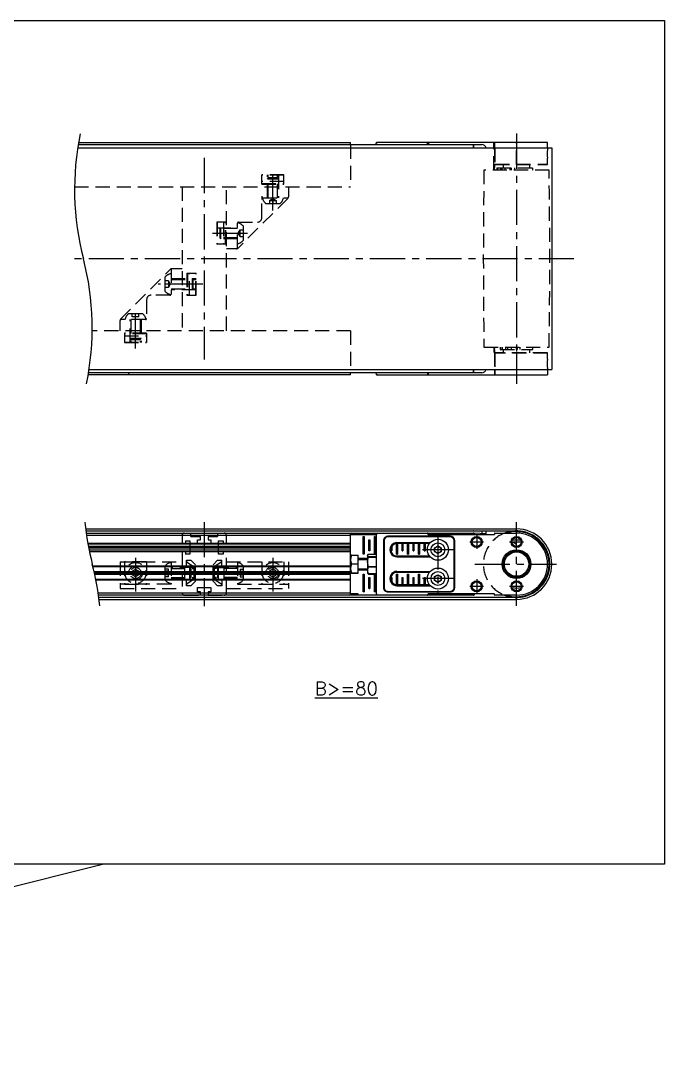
# Model space of a CAD drawing. Extents: x 0 to 1840, y -8 to 908.
# Drawn here: x 1549.6 to 1840.2, y 442.4 to 908.3 of the extents above; entities that cross this region are included whole.
import ezdxf

# ---------------------------------------------------------------- set-up
doc = ezdxf.new("R2010")
doc.units = 0
doc.header["$LTSCALE"] = 0.5
doc.linetypes.add('CENTER', pattern=[50.8, 31.75, -6.35, 6.35, -6.35])
doc.linetypes.add('DASHED', pattern=[19.05, 12.7, -6.35])
for name, color, linetype in [('MSM_CENTER', 1, 'CENTER'), ('MSM_CONTINUOUS', 7, 'CONTINUOUS'), ('MSM_DASHED', 4, 'DASHED'), ('MSM_NARROW', 5, 'CONTINUOUS'), ('MSM_PART_NUMBER', 7, 'CONTINUOUS')]:
    doc.layers.add(name, color=color, linetype=linetype)
doc.styles.get("Standard").update_dxf_attribs({"font": 'txt.shx', "height": 3, "bigfont": 'bigfont.shx'})

msp = doc.modelspace()

# ---------------------------------------------------------------- linework, layer by layer
at = {"layer": 'MSM_CENTER'}
for p, q in [((1773.44, 857.3), (1773.44, 744.3)), ((1632.44, 846.3), (1632.44, 755.3)), ((1663.44, 822.55), (1663.44, 839.6)), ((1636.14, 812.3), (1653.19, 812.3)), ((1799.34, 800.8), (1573.87, 800.8)), ((1631.75, 789.3), (1611.69, 789.3)), ((1601.44, 760.3), (1601.44, 779.05)), ((1632.44, 681.88), (1632.44, 643.88)), ((1773.44, 643.98), (1773.44, 681.78)), ((1737.94, 676.38), (1737.94, 649.38)), ((1755.44, 676.03), (1755.44, 669.73)), ((1752.29, 672.88), (1758.59, 672.88)), ((1770.29, 672.88), (1776.59, 672.88)), ((1744.94, 669.38), (1730.94, 669.38)), ((1601.44, 665.75), (1601.44, 650.47)), ((1663.44, 665.75), (1663.44, 650.47)), ((1754.54, 662.88), (1791.44, 662.88)), ((1593.64, 658.88), (1608.89, 658.88)), ((1612.03, 658.88), (1651.05, 658.88)), ((1671.24, 658.88), (1655.99, 658.88)), ((1744.94, 656.38), (1730.94, 656.38)), ((1752.29, 652.88), (1758.59, 652.88)), ((1755.44, 656.03), (1755.44, 649.73)), ((1770.29, 652.88), (1776.59, 652.88))]:
    msp.add_line(p, q, dxfattribs=at)
at = {"layer": 'MSM_CONTINUOUS'}
for p, q in [((1575.71, 853.3), (1698.44, 853.3)), ((1698.44, 852.3), (1698.44, 853.3)), ((1710.11, 852.3), (1710.1, 852.99)), ((1710.34, 852.99), (1710.1, 852.98)), ((1733.24, 853.3), (1710.2, 853.3)), ((1787.44, 853.3), (1733.24, 853.3)), ((1733.24, 852.3), (1733.24, 853.3)), ((1733.44, 852.3), (1733.44, 853.3)), ((1733.64, 853.3), (1733.64, 852.3)), ((1763.24, 850.8), (1763.24, 853.3)), ((1763.44, 850.8), (1763.44, 853.3)), ((1763.64, 850.8), (1763.64, 853.3)), ((1787.44, 850.8), (1787.44, 853.3)), ((1575.31, 850.8), (1789.34, 850.8)), ((1575.55, 852.3), (1757.79, 852.3)), ((1754.02, 850.8), (1754.02, 852.3)), ((1754.13, 850.8), (1754.13, 852.3)), ((1789.34, 850.8), (1789.34, 750.8)), ((1580.44, 750.8), (1789.34, 750.8)), ((1754.02, 749.3), (1754.02, 750.8)), ((1754.13, 749.3), (1754.13, 750.8)), ((1763.44, 750.8), (1763.44, 748.3)), ((1763.64, 750.8), (1763.64, 748.3)), ((1787.44, 750.8), (1787.44, 748.3)), ((1698.44, 748.3), (1580.03, 748.3)), ((1757.79, 749.3), (1580.2, 749.3)), ((1598.44, 748.3), (1598.44, 749.3)), ((1698.44, 748.3), (1698.44, 749.3)), ((1710.11, 749.3), (1710.1, 748.61)), ((1710.1, 748.61), (1710.34, 748.61)), ((1710.2, 748.3), (1787.44, 748.3)), ((1733.24, 749.3), (1733.24, 748.3)), ((1733.44, 748.3), (1733.44, 749.3)), ((1733.64, 748.3), (1733.64, 749.3)), ((1578.87, 678.78), (1773.44, 678.78)), ((1578.99, 677.88), (1773.44, 677.88)), ((1579.12, 676.88), (1710.34, 676.88)), ((1698.44, 675.88), (1579.27, 675.88)), ((1698.44, 648.88), (1698.44, 676.88)), ((1698.45, 676.29), (1698.44, 676.3)), ((1698.45, 676.29), (1710.1, 676.29)), ((1698.94, 676.8), (1698.95, 676.79)), ((1698.95, 676.79), (1698.95, 676.29)), ((1698.95, 676.79), (1700.93, 676.79)), ((1700.93, 676.79), (1700.95, 676.81)), ((1700.93, 676.29), (1700.93, 676.79)), ((1701.43, 676.3), (1701.93, 676.31)), ((1701.43, 676.29), (1701.43, 676.3)), ((1701.43, 676.29), (1701.43, 676.29)), ((1701.43, 676.29), (1701.43, 676.29)), ((1701.93, 676.31), (1701.93, 676.29)), ((1710.1, 676.23), (1710.1, 649.54)), ((1710.2, 649.54), (1710.2, 676.23)), ((1710.48, 676.88), (1754.02, 676.88)), ((1733.44, 676.48), (1733.44, 676.68)), ((1733.64, 676.28), (1763.44, 676.28)), ((1753.86, 676.81), (1753.94, 676.88)), ((1753.86, 676.28), (1753.86, 676.81)), ((1754.36, 676.31), (1753.86, 676.31)), ((1759.73, 676.59), (1754.08, 676.88)), ((1759.78, 677.58), (1754.13, 677.88)), ((1754.44, 676.38), (1754.36, 676.31)), ((1754.44, 676.38), (1754.36, 676.31)), ((1754.36, 676.31), (1754.36, 676.28)), ((1754.44, 676.38), (1754.44, 676.28)), ((1757.79, 677.69), (1757.73, 676.69)), ((1759.73, 676.59), (1759.78, 677.58)), ((1763.33, 676.31), (1763.38, 676.28)), ((1763.44, 676.68), (1763.44, 676.28)), ((1763.64, 676.88), (1773.44, 676.88)), ((1579.84, 672.38), (1698.44, 672.38)), ((1579.89, 672.08), (1698.44, 672.08)), ((1698.44, 670.9), (1580.11, 670.9)), ((1704.24, 675.38), (1704.64, 675.38)), ((1704.24, 667.38), (1704.24, 675.38)), ((1704.44, 675.38), (1704.44, 667.38)), ((1704.64, 675.38), (1704.64, 667.38)), ((1706.74, 668.88), (1706.74, 673.88)), ((1706.74, 673.88), (1707.14, 673.88)), ((1706.94, 673.88), (1706.94, 668.88)), ((1707.14, 673.88), (1707.14, 668.88)), ((1709.24, 667.38), (1709.24, 675.38)), ((1709.24, 675.38), (1709.64, 675.38)), ((1709.24, 675.38), (1709.44, 675.38)), ((1709.64, 675.38), (1709.44, 675.38)), ((1709.44, 675.38), (1709.44, 667.39)), ((1709.64, 675.38), (1709.44, 675.38)), ((1709.64, 675.38), (1709.64, 667.38)), ((1713.37, 673.45), (1713.37, 652.31)), ((1713.37, 673.45), (1713.44, 673.39)), ((1713.44, 673.39), (1713.64, 673.39)), ((1713.44, 673.39), (1713.44, 652.38)), ((1713.64, 673.39), (1713.64, 652.38)), ((1715.37, 675.45), (1715.44, 675.39)), ((1743.51, 675.45), (1715.37, 675.45)), ((1743.44, 675.39), (1715.44, 675.39)), ((1715.44, 675.39), (1715.44, 675.19)), ((1743.44, 675.19), (1715.44, 675.19)), ((1717.14, 670.9), (1717.14, 668.88)), ((1719.24, 667.38), (1719.24, 672.13)), ((1719.44, 672.61), (1719.44, 672.14)), ((1719.44, 672.61), (1734.45, 672.61)), ((1719.44, 672.41), (1734.28, 672.41)), ((1734.07, 672.14), (1719.44, 672.14)), ((1719.44, 672.14), (1719.44, 667.39)), ((1719.64, 672.14), (1719.64, 667.38)), ((1721.74, 668.88), (1721.74, 672.14)), ((1721.94, 672.14), (1721.94, 668.89)), ((1722.14, 672.14), (1722.14, 668.88)), ((1724.24, 667.38), (1724.24, 672.14)), ((1724.44, 672.14), (1724.44, 667.39)), ((1724.64, 672.14), (1724.64, 667.38)), ((1726.74, 668.88), (1726.74, 672.14)), ((1726.94, 672.14), (1726.94, 668.89)), ((1727.14, 672.14), (1727.14, 668.88)), ((1729.24, 667.38), (1729.24, 672.14)), ((1729.44, 672.14), (1729.44, 667.39)), ((1729.64, 672.14), (1729.64, 667.38)), ((1731.74, 668.88), (1731.74, 672.14)), ((1731.94, 672.14), (1731.94, 668.89)), ((1732.14, 672.14), (1732.14, 668.88)), ((1736.46, 670.29), (1737.99, 671.12)), ((1737.99, 671.12), (1739.46, 670.21)), ((1743.51, 675.45), (1743.44, 675.39)), ((1743.44, 675.39), (1743.44, 675.19)), ((1745.24, 652.38), (1745.24, 673.39)), ((1745.24, 673.39), (1745.44, 673.39)), ((1745.51, 673.45), (1745.44, 673.39)), ((1745.44, 652.38), (1745.44, 673.39)), ((1745.51, 652.31), (1745.51, 673.45)), ((1772.48, 671.14), (1772.51, 671.04)), ((1772.81, 674.85), (1773.44, 674.85)), ((1773.76, 670.84), (1773.36, 671.6)), ((1773.44, 674.85), (1774.06, 674.85)), ((1698.44, 670.38), (1580.21, 670.38)), ((1580.31, 669.86), (1698.44, 669.86)), ((1698.44, 668.68), (1580.55, 668.68)), ((1698.44, 668.38), (1580.62, 668.38)), ((1698.5, 666.88), (1698.44, 666.78)), ((1698.85, 666.9), (1698.5, 666.88)), ((1698.5, 666.88), (1698.84, 666.87)), ((1698.85, 666.9), (1701.94, 666.9)), ((1701.94, 658.87), (1701.94, 666.9)), ((1704.64, 667.38), (1704.24, 667.38)), ((1706.46, 667.35), (1706.19, 666.88)), ((1706.19, 666.73), (1706.54, 667.35)), ((1706.19, 666.88), (1706.19, 658.88)), ((1706.54, 666.11), (1706.19, 666.73)), ((1706.46, 667.35), (1710.1, 667.35)), ((1707.14, 668.88), (1706.74, 668.88)), ((1709.24, 667.38), (1709.44, 667.39)), ((1709.64, 667.38), (1709.24, 667.38)), ((1709.44, 667.39), (1709.64, 667.38)), ((1716.74, 668.88), (1716.74, 669.92)), ((1716.74, 668.88), (1716.94, 668.89)), ((1717.14, 668.88), (1716.74, 668.88)), ((1716.94, 670.54), (1716.94, 668.89)), ((1716.94, 668.89), (1717.14, 668.88)), ((1719.24, 667.38), (1719.44, 667.39)), ((1719.64, 667.38), (1719.24, 667.38)), ((1719.44, 667.39), (1719.64, 667.38)), ((1719.44, 666.63), (1719.44, 666.16)), ((1719.44, 666.63), (1734.07, 666.63)), ((1719.44, 666.36), (1734.28, 666.36)), ((1721.74, 668.88), (1721.94, 668.89)), ((1722.14, 668.88), (1721.74, 668.88)), ((1721.94, 668.89), (1722.14, 668.88)), ((1724.24, 667.38), (1724.44, 667.39)), ((1724.64, 667.38), (1724.24, 667.38)), ((1724.44, 667.39), (1724.64, 667.38)), ((1726.74, 668.88), (1726.94, 668.89)), ((1727.14, 668.88), (1726.74, 668.88)), ((1726.94, 668.89), (1727.14, 668.88)), ((1729.24, 667.38), (1729.44, 667.39)), ((1729.64, 667.38), (1729.24, 667.38)), ((1729.44, 667.39), (1729.64, 667.38)), ((1731.74, 668.88), (1731.94, 668.89)), ((1732.14, 668.88), (1731.74, 668.88)), ((1731.94, 668.89), (1732.14, 668.88)), ((1736.42, 668.56), (1736.46, 670.29)), ((1737.89, 667.65), (1736.42, 668.56)), ((1739.42, 668.48), (1737.89, 667.65)), ((1739.46, 670.21), (1739.42, 668.48)), ((1582.09, 662.18), (1698.44, 662.18)), ((1582.17, 661.88), (1698.44, 661.88)), ((1701.94, 662.91), (1698.85, 662.91)), ((1706.19, 665.38), (1701.94, 665.38)), ((1705.7, 665.38), (1706.19, 665.66)), ((1706.19, 663.86), (1706.54, 666.06)), ((1706.54, 661.65), (1706.19, 663.86)), ((1706.19, 660.01), (1706.54, 661.59)), ((1706.54, 666.11), (1706.54, 666.06)), ((1710.1, 666.11), (1706.54, 666.11)), ((1706.54, 666.06), (1710.1, 666.06)), ((1710.1, 661.65), (1706.54, 661.65)), ((1706.54, 661.65), (1706.54, 661.59)), ((1706.54, 661.59), (1710.1, 661.59)), ((1719.44, 666.16), (1734.45, 666.16)), ((1698.44, 659.4), (1582.76, 659.4)), ((1698.44, 658.88), (1582.88, 658.88)), ((1582.99, 658.36), (1698.44, 658.36)), ((1698.44, 658.98), (1698.5, 658.88)), ((1698.5, 658.88), (1698.85, 658.9)), ((1698.85, 658.87), (1698.5, 658.88)), ((1698.85, 658.9), (1701.94, 658.9)), ((1698.85, 658.87), (1701.94, 658.87)), ((1701.94, 660.38), (1706.19, 660.38)), ((1704.24, 650.38), (1704.24, 658.38)), ((1704.24, 658.38), (1704.44, 658.38)), ((1704.24, 658.38), (1704.64, 658.38)), ((1704.44, 658.38), (1704.64, 658.38)), ((1704.44, 658.38), (1704.44, 650.39)), ((1704.64, 658.38), (1704.64, 650.38)), ((1706.19, 660.1), (1705.7, 660.38)), ((1706.54, 658.43), (1706.19, 660.01)), ((1706.19, 658.88), (1706.54, 658.41)), ((1710.1, 658.43), (1706.54, 658.43)), ((1706.54, 658.43), (1706.54, 658.41)), ((1706.54, 658.41), (1710.1, 658.41)), ((1706.74, 656.88), (1706.94, 656.88)), ((1706.74, 656.88), (1707.14, 656.88)), ((1706.74, 651.88), (1706.74, 656.88)), ((1706.94, 656.88), (1706.94, 651.89)), ((1706.94, 656.88), (1707.14, 656.88)), ((1707.14, 656.88), (1707.14, 651.88)), ((1709.24, 658.38), (1709.64, 658.38)), ((1709.24, 658.38), (1709.44, 658.38)), ((1709.24, 650.38), (1709.24, 658.38)), ((1709.44, 658.38), (1709.64, 658.38)), ((1709.44, 658.38), (1709.44, 650.39)), ((1709.64, 658.38), (1709.64, 650.38)), ((1716.74, 655.84), (1716.74, 656.88)), ((1716.74, 656.88), (1717.14, 656.88)), ((1716.74, 656.88), (1716.94, 656.88)), ((1716.94, 656.88), (1717.14, 656.88)), ((1716.94, 656.88), (1716.94, 655.23)), ((1717.14, 656.88), (1717.14, 654.87)), ((1719.24, 658.38), (1719.64, 658.38)), ((1719.24, 653.64), (1719.24, 658.38)), ((1719.24, 658.38), (1719.44, 658.38)), ((1719.44, 659.61), (1719.44, 659.14)), ((1719.44, 659.61), (1734.45, 659.61)), ((1719.44, 659.41), (1734.28, 659.41)), ((1734.07, 659.14), (1719.44, 659.14)), ((1719.44, 658.38), (1719.44, 653.63)), ((1719.44, 658.38), (1719.64, 658.38)), ((1719.64, 658.38), (1719.64, 653.63)), ((1721.74, 653.63), (1721.74, 656.88)), ((1721.74, 656.88), (1721.94, 656.88)), ((1721.74, 656.88), (1722.14, 656.88)), ((1721.94, 656.88), (1722.14, 656.88)), ((1721.94, 656.88), (1721.94, 653.63)), ((1722.14, 656.88), (1722.14, 653.63)), ((1724.24, 658.38), (1724.64, 658.38)), ((1724.24, 653.63), (1724.24, 658.38)), ((1724.24, 658.38), (1724.44, 658.38)), ((1724.44, 658.38), (1724.64, 658.38)), ((1724.44, 658.38), (1724.44, 653.63)), ((1724.64, 658.38), (1724.64, 653.63)), ((1726.74, 653.63), (1726.74, 656.88)), ((1726.74, 656.88), (1726.94, 656.88)), ((1726.74, 656.88), (1727.14, 656.88)), ((1726.94, 656.88), (1726.94, 653.63)), ((1726.94, 656.88), (1727.14, 656.88)), ((1727.14, 656.88), (1727.14, 653.63)), ((1729.24, 658.38), (1729.64, 658.38)), ((1729.24, 653.63), (1729.24, 658.38)), ((1729.24, 658.38), (1729.44, 658.38)), ((1729.44, 658.38), (1729.64, 658.38)), ((1729.44, 658.38), (1729.44, 653.63)), ((1729.64, 658.38), (1729.64, 653.63)), ((1731.74, 653.63), (1731.74, 656.88)), ((1731.74, 656.88), (1731.94, 656.88)), ((1731.74, 656.88), (1732.14, 656.88)), ((1731.94, 656.88), (1731.94, 653.63)), ((1731.94, 656.88), (1732.14, 656.88)), ((1732.14, 656.88), (1732.14, 653.63)), ((1736.44, 657.25), (1737.94, 658.12)), ((1736.44, 655.52), (1736.44, 657.25)), ((1737.94, 658.12), (1739.44, 657.25)), ((1739.44, 657.25), (1739.44, 655.52)), ((1698.44, 655.88), (1583.51, 655.88)), ((1698.44, 655.58), (1583.57, 655.58)), ((1713.37, 652.31), (1713.44, 652.38)), ((1713.44, 652.38), (1713.64, 652.38)), ((1719.44, 653.63), (1734.07, 653.63)), ((1719.44, 653.16), (1719.44, 653.63)), ((1719.44, 653.36), (1734.28, 653.36)), ((1719.44, 653.16), (1734.45, 653.16)), ((1737.94, 654.65), (1736.44, 655.52)), ((1739.44, 655.52), (1737.94, 654.65)), ((1745.24, 652.38), (1745.44, 652.38)), ((1745.51, 652.31), (1745.44, 652.38)), ((1584.55, 649.88), (1698.44, 649.88)), ((1753.94, 648.88), (1584.7, 648.88)), ((1773.44, 647.88), (1584.83, 647.88)), ((1698.44, 649.47), (1698.45, 649.48)), ((1698.44, 649.47), (1698.45, 649.48)), ((1701.93, 649.48), (1698.45, 649.48)), ((1698.95, 648.98), (1698.94, 648.97)), ((1698.95, 649.48), (1698.95, 648.98)), ((1700.93, 648.98), (1698.95, 648.98)), ((1700.93, 648.98), (1700.93, 649.48)), ((1700.95, 648.96), (1700.93, 648.98)), ((1701.43, 649.48), (1701.43, 649.48)), ((1701.43, 649.48), (1701.43, 649.48)), ((1701.43, 649.47), (1701.43, 649.48)), ((1701.43, 649.47), (1701.93, 649.46)), ((1701.93, 649.48), (1701.93, 649.46)), ((1704.44, 650.39), (1704.24, 650.38)), ((1704.64, 650.38), (1704.24, 650.38)), ((1704.44, 650.39), (1704.64, 650.38)), ((1706.94, 651.89), (1706.74, 651.88)), ((1707.14, 651.88), (1706.74, 651.88)), ((1706.94, 651.89), (1707.14, 651.88)), ((1709.44, 650.39), (1709.24, 650.38)), ((1709.64, 650.38), (1709.24, 650.38)), ((1709.44, 650.39), (1709.64, 650.38)), ((1709.44, 650.39), (1709.64, 650.38)), ((1710.1, 649.54), (1710.2, 649.54)), ((1715.37, 650.31), (1715.44, 650.38)), ((1715.37, 650.31), (1743.51, 650.31)), ((1715.44, 650.58), (1743.44, 650.58)), ((1715.44, 650.58), (1715.44, 650.38)), ((1715.44, 650.38), (1743.44, 650.38)), ((1733.44, 649.28), (1733.44, 649.08)), ((1763.24, 649.48), (1733.64, 649.48)), ((1743.44, 650.58), (1743.44, 650.38)), ((1743.44, 650.38), (1743.51, 650.31)), ((1753.86, 649.46), (1754.36, 649.46)), ((1753.86, 648.96), (1753.86, 649.46)), ((1753.94, 648.88), (1753.86, 648.96)), ((1754.36, 649.46), (1754.44, 649.38)), ((1754.44, 649.48), (1754.44, 649.38)), ((1763.44, 649.08), (1763.44, 649.28)), ((1773.44, 648.88), (1763.64, 648.88)), ((1772.81, 650.92), (1774.07, 650.92)), ((1584.95, 646.98), (1773.44, 646.98))]:
    msp.add_line(p, q, dxfattribs=at)
for centre, radius in [((1737.94, 669.38), 4.75), ((1737.94, 669.38), 3.13), ((1737.94, 669.38), 1.5), ((1755.44, 672.88), 2.07), ((1773.44, 672.88), 2.07), ((1773.44, 662.88), 6.5), ((1773.44, 662.88), 6), ((1773.44, 662.88), 5.5), ((1737.94, 656.38), 4.75), ((1737.94, 656.38), 3.12), ((1737.94, 656.38), 1.5), ((1755.44, 652.88), 2.07), ((1773.44, 652.88), 2.07)]:
    msp.add_circle(centre, radius, dxfattribs=at)
for centre, radius, start, end in [((1710.6, 853), 0.5, 143.1175, 181.4553), ((1710.74, 852.99), 0.404, 131.0562, 181.1329), ((1757.78, 850.3), 2, 14.4237, 89.9303), ((1757.78, 751.3), 2, 270.0694, 345.5764), ((1710.6, 748.6), 0.5, 178.9862, 216.8852), ((1710.74, 748.6), 0.404, 178.8636, 228.9467), ((1698.94, 676.3), 0.5, 90.0234, 179.9789), ((1698.95, 676.29), 0.5, 90.0223, 179.9765), ((1700.93, 676.29), 0.5, 0.0235, 89.9777), ((1700.92, 676.3), 0.509, 0.0108, 87.0086), ((1701.01, 675.71), 1.1, 32.8282, 93.2378), ((1711.1, 676.23), 1, 138.9892, 179.9859), ((1711.09, 676.23), 0.895, 133.0624, 180.1301), ((1733.24, 676.68), 0.2, 0, 90), ((1733.64, 676.48), 0.2, 180, 270), ((1753.86, 676.31), 0.5, 0.0201, 89.9811), ((1753.94, 676.38), 0.5, 0.0037, 88.9134), ((1754.02, 675.88), 2, 87, 90), ((1754.02, 675.88), 1, 87, 90), ((1763.23, 676.49), 0.205, 280.3588, 359.4522), ((1763.64, 676.68), 0.2, 90, 180), ((1773.44, 662.88), 15, 248.9605, 111.0394), ((1773.44, 662.88), 14.7, 252.2472, 107.7528), ((1773.44, 662.88), 15.9, 270, 90), ((1773.44, 662.88), 14, 270, 90), ((1715.37, 673.45), 2, 89.9964, 180.0036), ((1715.44, 673.39), 2, 90.0001, 179.9996), ((1715.44, 673.39), 1.8, 89.9956, 180.0042), ((1719.44, 669.38), 3.23, 89.9998, 270.0002), ((1719.44, 669.38), 3.03, 90, 270), ((1719.44, 669.38), 2.75, 90, 270), ((1743.44, 673.39), 2, 0.0006, 89.9997), ((1743.44, 673.39), 1.8, 359.9958, 90.0044), ((1743.51, 673.45), 2, 359.9968, 90.0034), ((1771.85, 670.82), 1.7, 27.435, 104.9479), ((1773.44, 662.88), 10.8, 79.4774, 100.5226), ((1771.81, 670.8), 0.75, 27.435, 85.8742), ((1773.44, 604.13), 70.66, 89.362, 90.638), ((1704.25, 664.9), 5.75, 159.7297, 200.2703), ((1704.41, 660.89), 5.91, 160.0003, 199.9997), ((1719.44, 656.38), 3.23, 89.9998, 270.0002), ((1719.44, 656.38), 3.03, 90, 270), ((1719.44, 656.38), 2.75, 90, 270), ((1715.37, 652.31), 2, 179.9964, 270.0036), ((1715.37, 652.31), 2, 179.9964, 270.0036), ((1715.44, 652.38), 2, 180.0004, 269.9999), ((1715.44, 652.38), 1.8, 179.9958, 270.0044), ((1743.44, 652.38), 2, 270.0001, 359.9996), ((1743.44, 652.38), 1.8, 269.9956, 0.0042), ((1743.51, 652.31), 2, 269.9966, 0.0032), ((1743.51, 652.31), 2, 269.9964, 0.0036), ((1773.44, 662.88), 10.8, 259.4774, 280.5226), ((1698.94, 649.47), 0.5, 180.0211, 269.9766), ((1698.95, 649.48), 0.5, 180.0235, 269.9777), ((1700.93, 649.48), 0.5, 270.0223, 359.9765), ((1700.9, 649.5), 0.535, 275.5655, 357.4152), ((1701.08, 649.92), 0.97, 262.3227, 331.6113), ((1711.1, 649.54), 1, 180.0141, 221.0108), ((1711.09, 649.54), 0.895, 179.8732, 226.9343), ((1733.24, 649.08), 0.2, 270, 0), ((1733.64, 649.28), 0.2, 90, 180), ((1753.86, 649.46), 0.5, 270.0189, 359.9799), ((1753.94, 649.38), 0.5, 269.9964, 0.0036), ((1753.94, 649.38), 0.5, 269.9972, 0.0018), ((1763.24, 649.28), 0.2, 0, 90), ((1763.64, 649.08), 0.2, 180, 270), ((1773.44, 721.63), 70.66, 269.362, 270.638)]:
    msp.add_arc(centre, radius, start, end, dxfattribs=at)
at = {"layer": 'MSM_DASHED'}
for p, q in [((1773.44, 843.3), (1773.44, 853.3)), ((1698.44, 852.3), (1698.44, 833.3)), ((1763.24, 840.8), (1763.24, 850.8)), ((1763.44, 850.8), (1763.44, 840.8)), ((1763.64, 850.8), (1763.64, 843.34)), ((1787.44, 850.5), (1787.44, 850.8)), ((1763.93, 843.41), (1763.93, 843.3)), ((1763.93, 843.41), (1787.44, 843.41)), ((1763.93, 843.3), (1787.12, 843.3)), ((1767.44, 843.3), (1767.44, 841.8)), ((1779.44, 841.8), (1779.44, 843.3)), ((1787.44, 843.41), (1787.44, 846.12)), ((1668.44, 838.6), (1658.44, 838.6)), ((1658.44, 834.5), (1658.44, 838.6)), ((1660.94, 828.3), (1660.94, 838.6)), ((1661.37, 828.3), (1661.37, 838.6)), ((1665.51, 828.3), (1665.51, 838.6)), ((1665.94, 838.6), (1665.94, 828.3)), ((1668.44, 834.5), (1668.44, 838.6)), ((1788.14, 840.8), (1758.74, 840.8)), ((1763.43, 842.81), (1763.4, 840.8)), ((1764.56, 841.8), (1780.76, 841.8)), ((1764.56, 841.8), (1764.56, 840.8)), ((1765.02, 840.8), (1765.02, 841.8)), ((1766.27, 840.8), (1766.27, 841.8)), ((1766.89, 840.8), (1766.89, 841.8)), ((1768.13, 841.8), (1768.13, 840.8)), ((1770.53, 840.8), (1770.53, 841.8)), ((1771.06, 841.8), (1771.06, 840.8)), ((1772.46, 841.8), (1772.46, 840.8)), ((1780.76, 840.8), (1780.76, 841.8)), ((1668.44, 838.47), (1658.44, 838.47)), ((1668.44, 835.66), (1658.44, 835.66)), ((1658.44, 834.7), (1668.44, 834.7)), ((1658.44, 834.5), (1668.44, 834.5)), ((1660.94, 836.86), (1661.37, 837.3)), ((1660.94, 836.86), (1665.94, 836.86)), ((1665.51, 837.3), (1661.37, 837.3)), ((1665.51, 837.3), (1665.94, 836.86)), ((1573.89, 833.3), (1698.44, 833.3)), ((1622.44, 833.3), (1622.44, 768.3)), ((1642.44, 768.3), (1642.44, 833.3)), ((1670.44, 833.3), (1670.44, 828.71)), ((1670.15, 828.01), (1647.73, 805.59)), ((1658.44, 829.11), (1658.44, 827.55)), ((1658.44, 819.3), (1658.44, 827.8)), ((1658.94, 828.3), (1670.35, 828.3)), ((1666.56, 825.55), (1660.31, 825.55)), ((1661.94, 827.11), (1663.44, 827.97)), ((1661.94, 827.11), (1661.94, 825.55)), ((1661.94, 827.11), (1664.94, 827.11)), ((1663.44, 827.97), (1664.94, 827.11)), ((1663.44, 827.11), (1663.44, 825.55)), ((1664.94, 827.11), (1664.94, 825.55)), ((1638.14, 817.3), (1638.14, 807.3)), ((1642.24, 817.3), (1638.14, 817.3)), ((1638.27, 817.3), (1638.27, 807.3)), ((1641.08, 817.3), (1641.08, 807.3)), ((1642.04, 807.3), (1642.04, 817.3)), ((1642.24, 807.3), (1642.24, 817.3)), ((1647.44, 805.39), (1647.44, 816.8)), ((1647.94, 817.3), (1656.44, 817.3)), ((1650.19, 809.17), (1650.19, 815.42)), ((1638.14, 814.8), (1647.44, 814.8)), ((1647.44, 814.37), (1638.14, 814.37)), ((1639.44, 814.37), (1639.87, 814.8)), ((1639.44, 814.37), (1639.44, 810.23)), ((1639.87, 809.8), (1639.87, 814.8)), ((1647.76, 812.3), (1648.63, 813.8)), ((1648.63, 810.8), (1647.76, 812.3)), ((1648.63, 813.8), (1650.19, 813.8)), ((1648.63, 810.8), (1648.63, 813.8)), ((1648.63, 812.3), (1650.19, 812.3)), ((1648.63, 810.8), (1650.19, 810.8)), ((1647.44, 810.23), (1638.14, 810.23)), ((1647.44, 809.8), (1638.14, 809.8)), ((1642.24, 807.3), (1638.14, 807.3)), ((1639.87, 809.8), (1639.44, 810.23)), ((1647.03, 805.3), (1642.44, 805.3)), ((1594.73, 773.59), (1617.15, 796.01)), ((1614.69, 792.42), (1614.69, 786.17)), ((1617.44, 796.21), (1617.44, 784.8)), ((1617.85, 796.3), (1622.44, 796.3)), ((1624.64, 794.3), (1624.64, 784.3)), ((1624.64, 794.3), (1628.74, 794.3)), ((1624.84, 794.3), (1624.84, 784.3)), ((1625.8, 784.3), (1625.8, 794.3)), ((1628.61, 784.3), (1628.61, 794.3)), ((1628.74, 784.3), (1628.74, 794.3)), ((1616.25, 790.8), (1614.69, 790.8)), ((1616.25, 789.3), (1614.69, 789.3)), ((1616.25, 787.8), (1614.69, 787.8)), ((1616.25, 790.8), (1617.12, 789.3)), ((1616.25, 790.8), (1616.25, 787.8)), ((1617.12, 789.3), (1616.25, 787.8)), ((1617.44, 791.8), (1628.74, 791.8)), ((1617.44, 791.37), (1628.74, 791.37)), ((1627.01, 791.8), (1627.01, 786.8)), ((1627.01, 791.8), (1627.44, 791.37)), ((1627.44, 787.23), (1627.44, 791.37)), ((1616.94, 784.3), (1608.44, 784.3)), ((1617.44, 787.23), (1628.74, 787.23)), ((1628.74, 786.8), (1617.44, 786.8)), ((1624.64, 784.3), (1628.74, 784.3)), ((1627.44, 787.23), (1627.01, 786.8)), ((1606.44, 782.3), (1606.44, 773.8)), ((1598.31, 776.05), (1604.56, 776.05)), ((1599.94, 774.49), (1599.94, 776.05)), ((1602.94, 774.49), (1599.94, 774.49)), ((1601.44, 774.49), (1601.44, 776.05)), ((1602.94, 774.49), (1602.94, 776.05)), ((1594.44, 768.3), (1594.44, 772.88)), ((1605.94, 773.3), (1594.53, 773.3)), ((1598.94, 763), (1598.94, 773.3)), ((1599.37, 773.3), (1599.37, 763)), ((1603.51, 773.3), (1603.51, 763)), ((1603.94, 773.3), (1603.94, 763)), ((1698.44, 768.3), (1581.86, 768.3)), ((1606.44, 767.1), (1596.44, 767.1)), ((1596.44, 767.1), (1596.44, 763)), ((1606.44, 766.9), (1596.44, 766.9)), ((1596.44, 765.94), (1606.44, 765.94)), ((1603.94, 764.73), (1598.94, 764.73)), ((1599.37, 764.3), (1598.94, 764.73)), ((1599.37, 764.3), (1603.51, 764.3)), ((1603.94, 764.73), (1603.51, 764.3)), ((1606.44, 767.1), (1606.44, 763)), ((1698.44, 768.3), (1698.44, 749.3)), ((1596.44, 763.13), (1606.44, 763.13)), ((1596.44, 763), (1606.44, 763)), ((1758.74, 760.8), (1788.14, 760.8)), ((1763.13, 760.8), (1763.14, 760.26)), ((1763.14, 760.26), (1763.34, 760.26)), ((1763.14, 760.26), (1763.22, 759.44)), ((1763.22, 759.44), (1763.42, 759.44)), ((1763.22, 759.44), (1763.23, 758.79)), ((1763.42, 759.44), (1763.3, 760.26)), ((1763.34, 760.26), (1763.32, 760.8)), ((1763.4, 760.8), (1763.41, 760.26)), ((1763.43, 758.79), (1763.42, 759.44)), ((1766.11, 760.8), (1766.11, 759.8)), ((1766.11, 759.8), (1780.76, 759.8)), ((1766.16, 760.8), (1766.16, 759.8)), ((1767.08, 759.8), (1767.08, 760.8)), ((1767.44, 759.8), (1767.44, 758.3)), ((1768.67, 759.8), (1768.67, 760.8)), ((1769.47, 759.8), (1769.47, 760.8)), ((1771.07, 760.8), (1771.07, 759.8)), ((1773.36, 759.8), (1773.36, 760.8)), ((1773.7, 760.8), (1773.7, 759.8)), ((1774.88, 760.8), (1774.88, 759.8)), ((1779.44, 758.3), (1779.44, 759.8)), ((1780.76, 759.8), (1780.76, 760.8)), ((1763.23, 758.79), (1763.42, 758.79)), ((1763.44, 758.64), (1763.44, 750.8)), ((1763.64, 758.26), (1763.64, 750.8)), ((1763.64, 758.26), (1763.93, 758.18)), ((1787.12, 758.3), (1763.93, 758.3)), ((1763.93, 758.18), (1763.93, 758.29)), ((1787.44, 758.18), (1763.93, 758.18)), ((1773.44, 758.3), (1773.44, 748.3)), ((1787.44, 755.47), (1787.44, 758.18)), ((1787.44, 750.8), (1787.44, 751.1)), ((1622.44, 675.88), (1622.44, 672.13)), ((1623.44, 676.88), (1626.44, 676.88)), ((1626.44, 675.38), (1626.44, 676.88)), ((1638.44, 676.88), (1638.44, 675.38)), ((1638.44, 676.88), (1641.44, 676.88)), ((1642.44, 672.13), (1642.44, 675.88)), ((1623.94, 672.13), (1622.44, 672.13)), ((1623.94, 673.38), (1625.94, 673.38)), ((1623.94, 673.38), (1623.94, 672.13)), ((1625.94, 673.38), (1625.94, 667.38)), ((1626.44, 675.38), (1630.69, 675.38)), ((1629.44, 673.88), (1630.69, 673.88)), ((1629.44, 671.88), (1629.44, 673.88)), ((1635.44, 671.88), (1629.44, 671.88)), ((1630.69, 673.88), (1630.69, 675.38)), ((1634.19, 675.38), (1634.19, 673.88)), ((1634.19, 675.38), (1638.44, 675.38)), ((1634.19, 673.88), (1635.44, 673.88)), ((1635.44, 673.88), (1635.44, 671.88)), ((1638.94, 673.38), (1640.94, 673.38)), ((1638.94, 667.38), (1638.94, 673.38)), ((1640.94, 673.38), (1640.94, 672.13)), ((1640.94, 672.13), (1642.44, 672.13)), ((1622.44, 668.63), (1623.94, 668.63)), ((1622.44, 668.63), (1622.44, 649.88)), ((1623.94, 668.63), (1623.94, 667.38)), ((1625.94, 667.38), (1623.94, 667.38)), ((1640.94, 667.38), (1638.94, 667.38)), ((1640.94, 668.63), (1640.94, 667.38)), ((1642.44, 668.63), (1640.94, 668.63)), ((1642.44, 649.88), (1642.44, 668.63)), ((1594.44, 663.88), (1622.44, 663.88)), ((1594.44, 663.88), (1594.44, 651.88)), ((1606.44, 663.88), (1596.44, 663.88)), ((1596.44, 663.88), (1596.44, 653.88)), ((1606.44, 663.88), (1606.44, 653.88)), ((1614.69, 662.01), (1614.69, 655.76)), ((1617.44, 663.88), (1617.44, 653.88)), ((1622.44, 661.88), (1624.44, 661.88)), ((1623.64, 656.18), (1623.64, 661.58)), ((1623.84, 661.78), (1624.44, 661.78)), ((1624.44, 664.63), (1626.44, 664.63)), ((1624.44, 661.78), (1624.44, 664.63)), ((1624.8, 663.84), (1627.61, 661.87)), ((1628.44, 662.63), (1626.44, 664.63)), ((1627.74, 661.63), (1627.74, 656.14)), ((1628.44, 655.13), (1628.44, 662.63)), ((1636.44, 662.63), (1638.44, 664.63)), ((1636.44, 655.13), (1636.44, 662.63)), ((1637.14, 656.14), (1637.14, 661.63)), ((1640.08, 663.84), (1637.27, 661.87)), ((1638.44, 664.63), (1640.44, 664.63)), ((1640.44, 661.78), (1640.44, 664.63)), ((1640.44, 661.78), (1641.04, 661.78)), ((1641.24, 661.58), (1641.24, 656.18)), ((1642.44, 663.88), (1670.44, 663.88)), ((1647.44, 663.88), (1647.44, 653.88)), ((1650.19, 655.76), (1650.19, 662.01)), ((1658.44, 663.88), (1658.44, 653.88)), ((1668.44, 661.78), (1658.44, 661.78)), ((1668.44, 663.88), (1668.44, 653.88)), ((1670.44, 663.88), (1670.44, 651.88)), ((1599.94, 659.75), (1601.44, 660.62)), ((1599.94, 658.02), (1599.94, 659.75)), ((1601.44, 657.15), (1599.94, 658.02)), ((1601.44, 660.62), (1602.94, 659.75)), ((1602.94, 658.02), (1601.44, 657.15)), ((1602.94, 659.75), (1602.94, 658.02)), ((1616.25, 660.62), (1614.69, 660.62)), ((1616.25, 659.75), (1614.69, 659.75)), ((1616.25, 658.02), (1614.69, 658.02)), ((1616.25, 657.15), (1614.69, 657.15)), ((1616.25, 657.15), (1616.25, 660.62)), ((1627.74, 661.38), (1617.44, 661.38)), ((1617.44, 660.95), (1627.74, 660.95)), ((1626.01, 656.38), (1626.01, 661.38)), ((1626.44, 660.95), (1626.01, 661.38)), ((1626.44, 660.95), (1626.44, 656.82)), ((1637.14, 661.38), (1647.44, 661.38)), ((1647.44, 660.95), (1637.14, 660.95)), ((1638.44, 660.95), (1638.87, 661.38)), ((1638.44, 660.95), (1638.44, 656.82)), ((1638.87, 656.38), (1638.87, 661.38)), ((1648.63, 660.62), (1650.19, 660.62)), ((1648.63, 660.62), (1648.63, 657.15)), ((1648.63, 659.75), (1650.19, 659.75)), ((1648.63, 658.02), (1650.19, 658.02)), ((1648.63, 657.15), (1650.19, 657.15)), ((1663.44, 660.62), (1661.94, 659.75)), ((1661.94, 659.75), (1661.94, 658.02)), ((1661.94, 658.02), (1663.44, 657.15)), ((1664.94, 659.75), (1663.44, 660.62)), ((1663.44, 657.15), (1664.94, 658.02)), ((1664.94, 659.75), (1664.94, 658.02)), ((1617.44, 653.88), (1594.44, 653.88)), ((1596.44, 653.88), (1606.44, 653.88)), ((1617.44, 656.82), (1627.74, 656.82)), ((1617.44, 656.38), (1627.74, 656.38)), ((1622.44, 655.88), (1624.44, 655.88)), ((1624.44, 655.98), (1623.84, 655.98)), ((1624.44, 653.13), (1624.44, 655.98)), ((1626.44, 653.13), (1624.44, 653.13)), ((1627.61, 655.89), (1624.8, 653.93)), ((1626.01, 656.38), (1626.44, 656.82)), ((1628.44, 655.13), (1626.44, 653.13)), ((1629.44, 652.38), (1635.44, 652.38)), ((1629.44, 650.38), (1629.44, 652.38)), ((1635.44, 652.38), (1635.44, 650.38)), ((1638.44, 653.13), (1636.44, 655.13)), ((1647.44, 656.82), (1637.14, 656.82)), ((1647.44, 656.38), (1637.14, 656.38)), ((1637.27, 655.89), (1640.08, 653.93)), ((1638.87, 656.38), (1638.44, 656.82)), ((1640.44, 653.13), (1638.44, 653.13)), ((1640.44, 655.98), (1640.44, 653.13)), ((1641.04, 655.98), (1640.44, 655.98)), ((1647.44, 653.88), (1670.44, 653.88)), ((1668.44, 655.98), (1658.44, 655.98)), ((1594.44, 651.88), (1622.44, 651.88)), ((1623.44, 648.88), (1630.69, 648.88)), ((1630.69, 650.38), (1629.44, 650.38)), ((1630.69, 648.88), (1630.69, 650.38)), ((1634.19, 650.38), (1634.19, 648.88)), ((1635.44, 650.38), (1634.19, 650.38)), ((1634.19, 648.88), (1641.44, 648.88)), ((1642.44, 651.88), (1670.44, 651.88))]:
    msp.add_line(p, q, dxfattribs=at)
for centre, radius in [((1601.44, 658.88), 4.75), ((1601.44, 658.88), 3.13), ((1663.44, 658.88), 4.75), ((1663.44, 658.88), 3.12), ((1601.44, 658.88), 2.5), ((1663.44, 658.88), 2.5)]:
    msp.add_circle(centre, radius, dxfattribs=at)
for centre, radius, start, end in [((1801.32, 848.3), 14.05, 170.9924, 188.8967), ((1763.93, 842.8), 0.5, 89.9689, 179.0298), ((1763.89, 842.96), 0.45, 84.4293, 186.3128), ((1787.12, 843.8), 0.5, 270, 309.3159), ((4425.26, 800.8), 2666.82, 179.14058, 180.85942), ((-878.38, 800.8), 2666.82, 359.14058, 0.85942), ((1658.94, 827.8), 0.5, 90, 180), ((1663.35, 829.2), 4.75, 191.6126, 230.2269), ((1663.53, 829.2), 4.75, 309.7731, 349.0684), ((1669.44, 828.71), 1, 315, 0), ((1647.94, 816.8), 0.5, 90, 180), ((1646.54, 812.38), 4.75, 39.7731, 78.3763), ((1656.44, 819.3), 2, 270, 0), ((1646.54, 812.21), 4.75, 280.9316, 320.2269), ((1647.03, 806.3), 1, 270, 315), ((1618.34, 789.38), 4.75, 100.9316, 140.2269), ((1617.85, 795.3), 1, 90, 135), ((1608.44, 782.3), 2, 90, 180), ((1618.34, 789.21), 4.75, 219.7731, 258.3763), ((1616.94, 784.8), 0.5, 270, 0), ((1595.44, 772.88), 1, 135, 180), ((1601.35, 772.4), 4.75, 129.7731, 169.0684), ((1601.53, 772.4), 4.75, 11.6126, 50.2269), ((1605.94, 773.8), 0.5, 270, 0), ((13290.01, 961.05), 11528.36, 180.997936, 181.005297), ((1763.93, 758.8), 0.7, 180.9961, 225.4244), ((1763.93, 758.8), 0.5, 181, 190.6739), ((1763.93, 758.8), 0.5, 190.6403, 270.035), ((1763.94, 758.66), 0.496, 182.0124, 233.3768), ((1787.12, 757.8), 0.5, 50.6841, 90), ((1801.14, 753.29), 13.88, 170.9316, 189.0668), ((1623.44, 675.88), 1, 90, 180), ((1641.44, 675.88), 1, 0, 90), ((1773.44, 662.88), 15, 111.0395, 248.9605), ((1618.34, 658.97), 4.75, 100.9316, 140.2269), ((1623.84, 661.58), 0.2, 90, 180), ((1624.67, 663.66), 0.228, 55.0081, 179.9998), ((1627.44, 661.63), 0.3, 360, 55.008), ((1637.44, 661.63), 0.3, 124.992, 180), ((1640.21, 663.66), 0.228, 0.0002, 124.9919), ((1641.04, 661.58), 0.2, 0, 90), ((1646.54, 658.97), 4.75, 39.7731, 79.0684), ((1618.34, 658.8), 4.75, 219.7731, 259.0684), ((1623.84, 656.18), 0.2, 180, 270), ((1624.67, 654.11), 0.228, 180.0002, 304.9919), ((1627.44, 656.14), 0.3, 304.992, 0), ((1637.44, 656.14), 0.3, 180, 235.008), ((1640.21, 654.11), 0.228, 235.0081, 359.9998), ((1641.04, 656.18), 0.2, 270, 0), ((1646.54, 658.8), 4.75, 280.9316, 320.2269), ((1623.44, 649.88), 1, 180, 270), ((1641.44, 649.88), 1, 270, 0)]:
    msp.add_arc(centre, radius, start, end, dxfattribs=at)
at = {"layer": 'MSM_NARROW'}
for p, q in [((1250.53, 908.29), (1840.17, 908.29)), ((1840.17, 908.29), (1840.17, 527.43)), ((1701.94, 664.95), (1706.19, 664.95)), ((1701.94, 660.82), (1706.19, 660.82)), ((1249.03, 442.43), (1586.45, 527.43)), ((1840.17, 527.43), (1250.53, 527.43))]:
    msp.add_line(p, q, dxfattribs=at)
for centre in [(1755.44, 672.88), (1773.44, 672.88), (1755.44, 652.88), (1773.44, 652.88)]:
    msp.add_circle(centre, 2.5, dxfattribs=at)
for centre, start, end in [((1698.33, 832.05), 168.3266, 194.5434), ((1457.42, 769.55), 348.3266, 14.5434), ((1702.37, 694.13), 185.7041, 194.5434), ((1461.45, 631.63), 5.7041, 14.5434)]:
    msp.add_arc(centre, 124.45, start, end, dxfattribs=at)

# ---------------------------------------------------------------- texts
at = {"layer": 'MSM_PART_NUMBER'}
msp.add_text('%%UB>=80', height=6, dxfattribs=at).set_placement((1682.34, 603.73))

doc.saveas('drawing.dxf')
